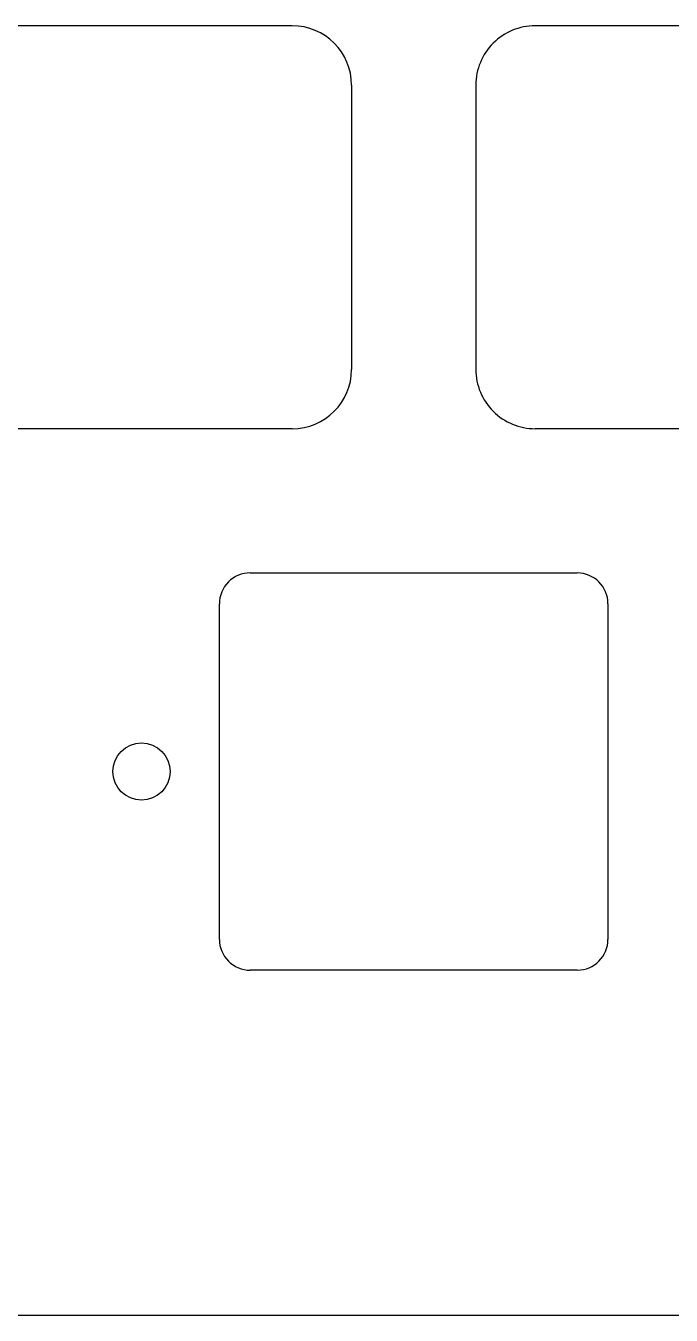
# Model space of a CAD drawing. Header units: millimetres. Extents: x -10 to 277, y -95 to 18.
# Drawn here: x 57.86 to 80.45, y -95.23 to -50.1 of the extents above; entities that cross this region are included whole.
import ezdxf

# ---------------------------------------------------------------- set-up
doc = ezdxf.new("R2010")
doc.units = ezdxf.units.MM
doc.header["$MEASUREMENT"] = 0
doc.layers.add('BLACK', color=7, linetype='CONTINUOUS')
doc.layers.add('Edge.Cuts', color=53, linetype='CONTINUOUS')

msp = doc.modelspace()

# ---------------------------------------------------------------- linework, layer by layer
at = {"layer": 'BLACK', "linetype": 'Continuous'}
for p, q in [((65.7125, -69.25), (77.1625, -69.25)), ((64.6375, -82.075), (64.6375, -70.325)), ((78.2375, -70.325), (78.2375, -82.075)), ((77.1625, -83.15), (65.7125, -83.15))]:
    msp.add_line(p, q, dxfattribs=at)
at = {"layer": 'BLACK'}
msp.add_circle((61.9125, -76.2), 1, dxfattribs=at)
for centre, radius, start, end in [((65.712499, -70.324999), 1.074999, 89.9999467, 180.0000533), ((77.1625, -70.325), 1.075, 0, 90), ((65.712499, -82.075001), 1.074999, 179.9999467, 270.0000533), ((77.1625, -82.075), 1.075, 270, 0)]:
    msp.add_arc(centre, radius, start, end, dxfattribs=at)
at = {"layer": 'Edge.Cuts', "linetype": 'Continuous'}
for p, q in [((67.1875, -50.1), (56.6375, -50.1)), ((86.2375, -50.1), (75.6875, -50.1)), ((69.2625, -52.175), (69.2625, -62.125)), ((73.6125, -52.175), (73.6125, -62.125)), ((67.1875, -64.2), (56.6375, -64.2)), ((86.2375, -64.2), (75.6875, -64.2)), ((52.325, -95.226), (214.375, -95.226))]:
    msp.add_line(p, q, dxfattribs=at)
at = {"layer": 'Edge.Cuts'}
for centre, radius, start, end in [((67.187472, -52.175015), 2.075015, 0.0004142, 89.9992269), ((75.687472, -52.175015), 2.074972, 89.9992269, 179.9995858), ((67.187472, -62.125015), 2.075028, 270.0007731, 0.0004142), ((75.687472, -62.125015), 2.074985, 179.9995858, 270.0007731)]:
    msp.add_arc(centre, radius, start, end, dxfattribs=at)

doc.saveas('drawing.dxf')
